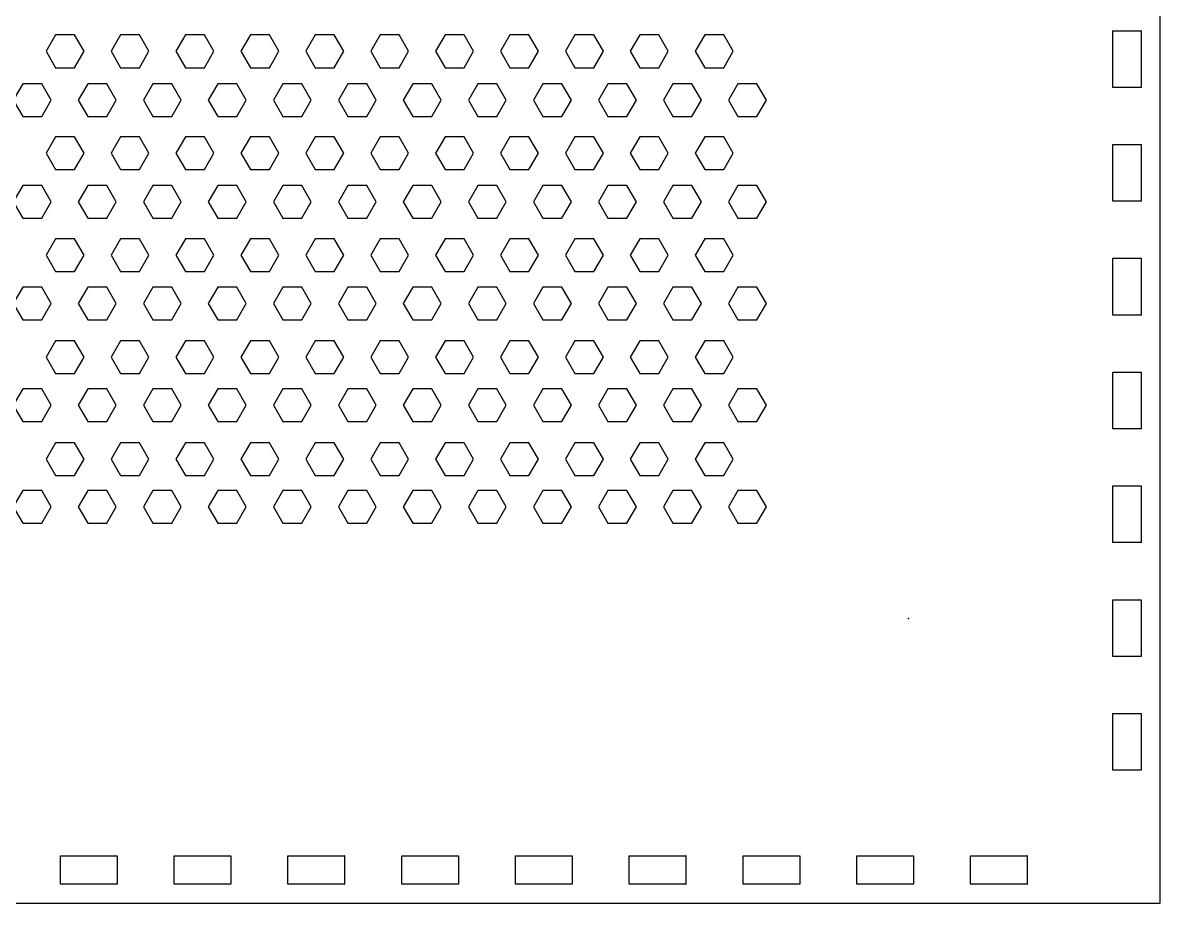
# Model space of a CAD drawing. Header units: millimetres. Extents: x 0 to 382, y -305 to 30.
# Drawn here: x 261.6 to 381.5, y -190 to -97.2 of the extents above; entities that cross this region are included whole.
import ezdxf

# ---------------------------------------------------------------- set-up
doc = ezdxf.new("R2010")
doc.units = ezdxf.units.MM
doc.header["$MEASUREMENT"] = 0
for name, color, linetype in [('boite_babycare v9_Sketch1', 7, 'Continuous'), ('boite_babycare v9_Sketch11', 7, 'Continuous'), ('boite_babycare v9_Sketch3', 7, 'Continuous')]:
    doc.layers.add(name, color=color, linetype=linetype)

msp = doc.modelspace()

# ---------------------------------------------------------------- linework, layer by layer
at = {"layer": 'boite_babycare v9_Sketch1'}
for p, q in [((381.54, -190.01), (381.54, -0.01)), ((376.55, -98.02), (379.53, -98.02)), ((376.55, -104), (376.55, -98.02)), ((379.53, -98.02), (379.53, -101.01)), ((379.53, -101.01), (379.53, -104)), ((379.53, -104), (376.55, -104)), ((376.55, -110.02), (379.53, -110.02)), ((376.55, -116), (376.55, -110.02)), ((379.53, -110.02), (379.53, -113.01)), ((379.53, -113.01), (379.53, -116)), ((379.53, -116), (376.55, -116)), ((376.55, -122.02), (379.53, -122.02)), ((376.55, -128), (376.55, -122.02)), ((379.53, -122.02), (379.53, -125.01)), ((379.53, -125.01), (379.53, -128)), ((379.53, -128), (376.55, -128)), ((376.55, -134.02), (379.53, -134.02)), ((376.55, -140), (376.55, -134.02)), ((379.53, -134.02), (379.53, -137.01)), ((379.53, -137.01), (379.53, -140)), ((379.53, -140), (376.55, -140)), ((376.55, -146.02), (379.53, -146.02)), ((376.55, -152), (376.55, -146.02)), ((379.53, -146.02), (379.53, -149.01)), ((379.53, -149.01), (379.53, -152)), ((379.53, -152), (376.55, -152)), ((376.55, -164), (376.55, -158.02)), ((376.55, -158.02), (379.53, -158.02)), ((379.53, -158.02), (379.53, -161.01)), ((379.53, -161.01), (379.53, -164)), ((379.53, -164), (376.55, -164)), ((376.55, -176), (376.55, -170.02)), ((376.55, -170.02), (379.53, -170.02)), ((379.53, -170.02), (379.53, -173.01)), ((379.53, -173.01), (379.53, -176)), ((379.53, -176), (376.55, -176)), ((265.54, -188.01), (265.54, -185.03)), ((265.54, -185.03), (271.52, -185.03)), ((271.52, -185.03), (271.52, -188.01)), ((277.54, -188.01), (277.54, -185.03)), ((277.54, -185.03), (283.52, -185.03)), ((283.52, -185.03), (283.52, -188.01)), ((289.54, -185.03), (295.52, -185.03)), ((289.54, -188.01), (289.54, -185.03)), ((295.52, -185.03), (295.52, -188.01)), ((301.54, -188.01), (301.54, -185.03)), ((301.54, -185.03), (307.52, -185.03)), ((307.52, -185.03), (307.52, -188.01)), ((313.54, -188.01), (313.54, -185.03)), ((313.54, -185.03), (319.52, -185.03)), ((319.52, -185.03), (319.52, -188.01)), ((325.54, -188.01), (325.54, -185.03)), ((325.54, -185.03), (331.52, -185.03)), ((331.52, -185.03), (331.52, -188.01)), ((337.54, -188.01), (337.54, -185.03)), ((337.54, -185.03), (343.52, -185.03)), ((343.52, -185.03), (343.52, -188.01)), ((349.54, -188.01), (349.54, -185.03)), ((349.54, -185.03), (355.52, -185.03)), ((355.52, -185.03), (355.52, -188.01)), ((361.54, -185.03), (367.52, -185.03)), ((361.54, -188.01), (361.54, -185.03)), ((367.52, -185.03), (367.52, -188.01)), ((268.53, -188.01), (265.54, -188.01)), ((271.52, -188.01), (268.53, -188.01)), ((280.53, -188.01), (277.54, -188.01)), ((283.52, -188.01), (280.53, -188.01)), ((292.53, -188.01), (289.54, -188.01)), ((295.52, -188.01), (292.53, -188.01)), ((304.53, -188.01), (301.54, -188.01)), ((307.52, -188.01), (304.53, -188.01)), ((316.53, -188.01), (313.54, -188.01)), ((319.52, -188.01), (316.53, -188.01)), ((328.53, -188.01), (325.54, -188.01)), ((331.52, -188.01), (328.53, -188.01)), ((340.53, -188.01), (337.54, -188.01)), ((343.52, -188.01), (340.53, -188.01)), ((352.53, -188.01), (349.54, -188.01)), ((355.52, -188.01), (352.53, -188.01)), ((364.53, -188.01), (361.54, -188.01)), ((367.52, -188.01), (364.53, -188.01)), ((191.53, -190.02), (381.53, -190.02))]:
    msp.add_line(p, q, dxfattribs=at)
for points in [[(376.55, -98.02), (376.55, -98.01), (376.54, -98.02), (376.55, -98.02)], [(379.53, -98.02), (379.54, -98.02), (379.53, -98.01), (379.53, -98.02)], [(376.55, -104), (376.54, -104), (376.55, -104.01), (376.55, -104)], [(379.53, -104), (379.53, -104.01), (379.54, -104), (379.53, -104)], [(376.55, -110.02), (376.55, -110.01), (376.54, -110.02), (376.55, -110.02)], [(379.53, -110.02), (379.54, -110.02), (379.53, -110.01), (379.53, -110.02)], [(376.55, -116), (376.54, -116), (376.55, -116.01), (376.55, -116)], [(379.53, -116), (379.53, -116.01), (379.54, -116), (379.53, -116)], [(376.55, -122.02), (376.55, -122.01), (376.54, -122.02), (376.55, -122.02)], [(379.53, -122.02), (379.54, -122.02), (379.53, -122.01), (379.53, -122.02)], [(376.55, -128), (376.54, -128), (376.55, -128.01), (376.55, -128)], [(379.53, -128), (379.53, -128.01), (379.54, -128), (379.53, -128)], [(376.55, -134.02), (376.55, -134.01), (376.54, -134.02), (376.55, -134.02)], [(379.53, -134.02), (379.54, -134.02), (379.53, -134.01), (379.53, -134.02)], [(376.55, -140), (376.54, -140), (376.55, -140.01), (376.55, -140)], [(379.53, -140), (379.53, -140.01), (379.54, -140), (379.53, -140)], [(376.55, -146.02), (376.55, -146.01), (376.54, -146.02), (376.55, -146.02)], [(379.53, -146.02), (379.54, -146.02), (379.53, -146.01), (379.53, -146.02)], [(376.55, -152), (376.54, -152), (376.55, -152.01), (376.55, -152)], [(379.53, -152), (379.53, -152.01), (379.54, -152), (379.53, -152)], [(376.55, -158.02), (376.55, -158.01), (376.54, -158.02), (376.55, -158.02)], [(379.53, -158.02), (379.54, -158.02), (379.53, -158.01), (379.53, -158.02)], [(376.55, -164), (376.54, -164), (376.55, -164.01), (376.55, -164)], [(379.53, -164), (379.53, -164.01), (379.54, -164), (379.53, -164)], [(376.55, -170.02), (376.55, -170.01), (376.54, -170.02), (376.55, -170.02)], [(379.53, -170.02), (379.54, -170.02), (379.53, -170.01), (379.53, -170.02)], [(376.55, -176), (376.54, -176), (376.55, -176.01), (376.55, -176)], [(379.53, -176), (379.53, -176.01), (379.54, -176), (379.53, -176)], [(265.54, -185.03), (265.54, -185.02), (265.53, -185.03), (265.54, -185.03)], [(271.52, -185.03), (271.53, -185.03), (271.52, -185.02), (271.52, -185.03)], [(277.54, -185.03), (277.54, -185.02), (277.53, -185.03), (277.54, -185.03)], [(283.52, -185.03), (283.53, -185.03), (283.52, -185.02), (283.52, -185.03)], [(289.54, -185.03), (289.54, -185.02), (289.53, -185.03), (289.54, -185.03)], [(295.52, -185.03), (295.53, -185.03), (295.52, -185.02), (295.52, -185.03)], [(301.54, -185.03), (301.54, -185.02), (301.53, -185.03), (301.54, -185.03)], [(307.52, -185.03), (307.53, -185.03), (307.52, -185.02), (307.52, -185.03)], [(313.54, -185.03), (313.54, -185.02), (313.53, -185.03), (313.54, -185.03)], [(319.52, -185.03), (319.53, -185.03), (319.52, -185.02), (319.52, -185.03)], [(325.54, -185.03), (325.54, -185.02), (325.53, -185.03), (325.54, -185.03)], [(331.52, -185.03), (331.53, -185.03), (331.52, -185.02), (331.52, -185.03)], [(337.54, -185.03), (337.54, -185.02), (337.53, -185.03), (337.54, -185.03)], [(343.52, -185.03), (343.53, -185.03), (343.52, -185.02), (343.52, -185.03)], [(349.54, -185.03), (349.54, -185.02), (349.53, -185.03), (349.54, -185.03)], [(355.52, -185.03), (355.53, -185.03), (355.52, -185.02), (355.52, -185.03)], [(361.54, -185.03), (361.54, -185.02), (361.53, -185.03), (361.54, -185.03)], [(367.52, -185.03), (367.53, -185.03), (367.52, -185.02), (367.52, -185.03)], [(265.54, -188.01), (265.53, -188.01), (265.54, -188.02), (265.54, -188.01)], [(271.52, -188.01), (271.52, -188.02), (271.53, -188.01), (271.52, -188.01)], [(277.54, -188.01), (277.53, -188.01), (277.54, -188.02), (277.54, -188.01)], [(283.52, -188.01), (283.52, -188.02), (283.53, -188.01), (283.52, -188.01)], [(289.54, -188.01), (289.53, -188.01), (289.54, -188.02), (289.54, -188.01)], [(295.52, -188.01), (295.52, -188.02), (295.53, -188.01), (295.52, -188.01)], [(301.54, -188.01), (301.53, -188.01), (301.54, -188.02), (301.54, -188.01)], [(307.52, -188.01), (307.52, -188.02), (307.53, -188.01), (307.52, -188.01)], [(313.54, -188.01), (313.53, -188.01), (313.54, -188.02), (313.54, -188.01)], [(319.52, -188.01), (319.52, -188.02), (319.53, -188.01), (319.52, -188.01)], [(325.54, -188.01), (325.53, -188.01), (325.54, -188.02), (325.54, -188.01)], [(331.52, -188.01), (331.52, -188.02), (331.53, -188.01), (331.52, -188.01)], [(337.54, -188.01), (337.53, -188.01), (337.54, -188.02), (337.54, -188.01)], [(343.52, -188.01), (343.52, -188.02), (343.53, -188.01), (343.52, -188.01)], [(349.54, -188.01), (349.53, -188.01), (349.54, -188.02), (349.54, -188.01)], [(355.52, -188.01), (355.52, -188.02), (355.53, -188.01), (355.52, -188.01)], [(361.54, -188.01), (361.53, -188.01), (361.54, -188.02), (361.54, -188.01)], [(367.52, -188.01), (367.52, -188.02), (367.53, -188.01), (367.52, -188.01)], [(381.53, -190.02), (381.54, -190.02), (381.54, -190.02), (381.54, -190.01)]]:
    msp.add_open_spline(points, degree=3, dxfattribs=at)
at = {"layer": 'boite_babycare v9_Sketch11'}
for p, q in [((265.04, -98.46), (264.04, -100.19)), ((267.04, -98.46), (265.04, -98.46)), ((268.04, -100.19), (267.04, -98.46)), ((271.88, -98.46), (270.88, -100.19)), ((273.88, -98.46), (271.88, -98.46)), ((274.88, -100.19), (273.88, -98.46)), ((278.73, -98.46), (277.73, -100.19)), ((280.73, -98.46), (278.73, -98.46)), ((281.73, -100.19), (280.73, -98.46)), ((285.58, -98.46), (284.58, -100.19)), ((287.58, -98.46), (285.58, -98.46)), ((288.58, -100.19), (287.58, -98.46)), ((292.42, -98.46), (291.42, -100.19)), ((294.42, -98.46), (292.42, -98.46)), ((295.42, -100.19), (294.42, -98.46)), ((299.27, -98.46), (298.27, -100.19)), ((301.27, -98.46), (299.27, -98.46)), ((302.27, -100.19), (301.27, -98.46)), ((306.12, -98.46), (305.12, -100.19)), ((308.12, -98.46), (306.12, -98.46)), ((309.12, -100.19), (308.12, -98.46)), ((312.96, -98.46), (311.96, -100.19)), ((314.96, -98.46), (312.96, -98.46)), ((315.96, -100.19), (314.96, -98.46)), ((319.81, -98.46), (318.81, -100.19)), ((321.81, -98.46), (319.81, -98.46)), ((322.81, -100.19), (321.81, -98.46)), ((326.65, -98.46), (325.65, -100.19)), ((328.65, -98.46), (326.65, -98.46)), ((329.65, -100.19), (328.65, -98.46)), ((333.5, -98.46), (332.5, -100.19)), ((335.5, -98.46), (333.5, -98.46)), ((336.5, -100.19), (335.5, -98.46)), ((264.04, -100.19), (265.04, -101.92)), ((267.04, -101.92), (268.04, -100.19)), ((270.88, -100.19), (271.88, -101.92)), ((273.88, -101.92), (274.88, -100.19)), ((277.73, -100.19), (278.73, -101.92)), ((280.73, -101.92), (281.73, -100.19)), ((284.58, -100.19), (285.58, -101.92)), ((287.58, -101.92), (288.58, -100.19)), ((291.42, -100.19), (292.42, -101.92)), ((294.42, -101.92), (295.42, -100.19)), ((298.27, -100.19), (299.27, -101.92)), ((301.27, -101.92), (302.27, -100.19)), ((305.12, -100.19), (306.12, -101.92)), ((308.12, -101.92), (309.12, -100.19)), ((311.96, -100.19), (312.96, -101.92)), ((314.96, -101.92), (315.96, -100.19)), ((318.81, -100.19), (319.81, -101.92)), ((321.81, -101.92), (322.81, -100.19)), ((325.65, -100.19), (326.65, -101.92)), ((328.65, -101.92), (329.65, -100.19)), ((332.5, -100.19), (333.5, -101.92)), ((335.5, -101.92), (336.5, -100.19)), ((265.04, -101.92), (267.04, -101.92)), ((271.88, -101.92), (273.88, -101.92)), ((278.73, -101.92), (280.73, -101.92)), ((285.58, -101.92), (287.58, -101.92)), ((292.42, -101.92), (294.42, -101.92)), ((299.27, -101.92), (301.27, -101.92)), ((306.12, -101.92), (308.12, -101.92)), ((312.96, -101.92), (314.96, -101.92)), ((319.81, -101.92), (321.81, -101.92)), ((326.65, -101.92), (328.65, -101.92)), ((333.5, -101.92), (335.5, -101.92)), ((261.57, -103.61), (260.57, -105.34)), ((263.57, -103.61), (261.57, -103.61)), ((264.57, -105.34), (263.57, -103.61)), ((268.43, -103.61), (267.43, -105.34)), ((270.43, -103.61), (268.43, -103.61)), ((271.43, -105.34), (270.43, -103.61)), ((275.29, -103.61), (274.29, -105.34)), ((277.29, -103.61), (275.29, -103.61)), ((278.29, -105.34), (277.29, -103.61)), ((282.14, -103.61), (281.14, -105.34)), ((284.14, -103.61), (282.14, -103.61)), ((285.14, -105.34), (284.14, -103.61)), ((289, -103.61), (288, -105.34)), ((291, -103.61), (289, -103.61)), ((292, -105.34), (291, -103.61)), ((295.86, -103.61), (294.86, -105.34)), ((297.86, -103.61), (295.86, -103.61)), ((298.86, -105.34), (297.86, -103.61)), ((302.71, -103.61), (301.71, -105.34)), ((304.71, -103.61), (302.71, -103.61)), ((305.71, -105.34), (304.71, -103.61)), ((309.57, -103.61), (308.57, -105.34)), ((311.57, -103.61), (309.57, -103.61)), ((312.57, -105.34), (311.57, -103.61)), ((316.43, -103.61), (315.43, -105.34)), ((318.43, -103.61), (316.43, -103.61)), ((319.43, -105.34), (318.43, -103.61)), ((323.29, -103.61), (322.29, -105.34)), ((325.29, -103.61), (323.29, -103.61)), ((326.29, -105.34), (325.29, -103.61)), ((330.14, -103.61), (329.14, -105.34)), ((332.14, -103.61), (330.14, -103.61)), ((333.14, -105.34), (332.14, -103.61)), ((337, -103.61), (336, -105.34)), ((339, -103.61), (337, -103.61)), ((340, -105.34), (339, -103.61)), ((260.57, -105.34), (261.57, -107.07)), ((263.57, -107.07), (264.57, -105.34)), ((267.43, -105.34), (268.43, -107.07)), ((270.43, -107.07), (271.43, -105.34)), ((274.29, -105.34), (275.29, -107.07)), ((277.29, -107.07), (278.29, -105.34)), ((281.14, -105.34), (282.14, -107.07)), ((284.14, -107.07), (285.14, -105.34)), ((288, -105.34), (289, -107.07)), ((291, -107.07), (292, -105.34)), ((294.86, -105.34), (295.86, -107.07)), ((297.86, -107.07), (298.86, -105.34)), ((301.71, -105.34), (302.71, -107.07)), ((304.71, -107.07), (305.71, -105.34)), ((308.57, -105.34), (309.57, -107.07)), ((311.57, -107.07), (312.57, -105.34)), ((315.43, -105.34), (316.43, -107.07)), ((318.43, -107.07), (319.43, -105.34)), ((322.29, -105.34), (323.29, -107.07)), ((325.29, -107.07), (326.29, -105.34)), ((329.14, -105.34), (330.14, -107.07)), ((332.14, -107.07), (333.14, -105.34)), ((336, -105.34), (337, -107.07)), ((339, -107.07), (340, -105.34)), ((261.57, -107.07), (263.57, -107.07)), ((268.43, -107.07), (270.43, -107.07)), ((275.29, -107.07), (277.29, -107.07)), ((282.14, -107.07), (284.14, -107.07)), ((289, -107.07), (291, -107.07)), ((295.86, -107.07), (297.86, -107.07)), ((302.71, -107.07), (304.71, -107.07)), ((309.57, -107.07), (311.57, -107.07)), ((316.43, -107.07), (318.43, -107.07)), ((323.29, -107.07), (325.29, -107.07)), ((330.14, -107.07), (332.14, -107.07)), ((337, -107.07), (339, -107.07)), ((265.04, -109.21), (264.04, -110.94)), ((267.04, -109.21), (265.04, -109.21)), ((268.04, -110.94), (267.04, -109.21)), ((271.88, -109.21), (270.88, -110.94)), ((273.88, -109.21), (271.88, -109.21)), ((274.88, -110.94), (273.88, -109.21)), ((278.73, -109.21), (277.73, -110.94)), ((280.73, -109.21), (278.73, -109.21)), ((281.73, -110.94), (280.73, -109.21)), ((285.58, -109.21), (284.58, -110.94)), ((287.58, -109.21), (285.58, -109.21)), ((288.58, -110.94), (287.58, -109.21)), ((292.42, -109.21), (291.42, -110.94)), ((294.42, -109.21), (292.42, -109.21)), ((295.42, -110.94), (294.42, -109.21)), ((299.27, -109.21), (298.27, -110.94)), ((301.27, -109.21), (299.27, -109.21)), ((302.27, -110.94), (301.27, -109.21)), ((306.12, -109.21), (305.12, -110.94)), ((308.12, -109.21), (306.12, -109.21)), ((309.12, -110.94), (308.12, -109.21)), ((312.96, -109.21), (311.96, -110.94)), ((314.96, -109.21), (312.96, -109.21)), ((315.96, -110.94), (314.96, -109.21)), ((319.81, -109.21), (318.81, -110.94)), ((321.81, -109.21), (319.81, -109.21)), ((322.81, -110.94), (321.81, -109.21)), ((326.65, -109.21), (325.65, -110.94)), ((328.65, -109.21), (326.65, -109.21)), ((329.65, -110.94), (328.65, -109.21)), ((333.5, -109.21), (332.5, -110.94)), ((335.5, -109.21), (333.5, -109.21)), ((336.5, -110.94), (335.5, -109.21)), ((264.04, -110.94), (265.04, -112.67)), ((267.04, -112.67), (268.04, -110.94)), ((270.88, -110.94), (271.88, -112.67)), ((273.88, -112.67), (274.88, -110.94)), ((277.73, -110.94), (278.73, -112.67)), ((280.73, -112.67), (281.73, -110.94)), ((284.58, -110.94), (285.58, -112.67)), ((287.58, -112.67), (288.58, -110.94)), ((291.42, -110.94), (292.42, -112.67)), ((294.42, -112.67), (295.42, -110.94)), ((298.27, -110.94), (299.27, -112.67)), ((301.27, -112.67), (302.27, -110.94)), ((305.12, -110.94), (306.12, -112.67)), ((308.12, -112.67), (309.12, -110.94)), ((311.96, -110.94), (312.96, -112.67)), ((314.96, -112.67), (315.96, -110.94)), ((318.81, -110.94), (319.81, -112.67)), ((321.81, -112.67), (322.81, -110.94)), ((325.65, -110.94), (326.65, -112.67)), ((328.65, -112.67), (329.65, -110.94)), ((332.5, -110.94), (333.5, -112.67)), ((335.5, -112.67), (336.5, -110.94)), ((265.04, -112.67), (267.04, -112.67)), ((271.88, -112.67), (273.88, -112.67)), ((278.73, -112.67), (280.73, -112.67)), ((285.58, -112.67), (287.58, -112.67)), ((292.42, -112.67), (294.42, -112.67)), ((299.27, -112.67), (301.27, -112.67)), ((306.12, -112.67), (308.12, -112.67)), ((312.96, -112.67), (314.96, -112.67)), ((319.81, -112.67), (321.81, -112.67)), ((326.65, -112.67), (328.65, -112.67)), ((333.5, -112.67), (335.5, -112.67)), ((261.57, -114.33), (260.57, -116.06)), ((263.57, -114.33), (261.57, -114.33)), ((264.57, -116.06), (263.57, -114.33)), ((268.43, -114.33), (267.43, -116.06)), ((270.43, -114.33), (268.43, -114.33)), ((271.43, -116.06), (270.43, -114.33)), ((275.29, -114.33), (274.29, -116.06)), ((277.29, -114.33), (275.29, -114.33)), ((278.29, -116.06), (277.29, -114.33)), ((282.14, -114.33), (281.14, -116.06)), ((284.14, -114.33), (282.14, -114.33)), ((285.14, -116.06), (284.14, -114.33)), ((289, -114.33), (288, -116.06)), ((291, -114.33), (289, -114.33)), ((292, -116.06), (291, -114.33)), ((295.86, -114.33), (294.86, -116.06)), ((297.86, -114.33), (295.86, -114.33)), ((298.86, -116.06), (297.86, -114.33)), ((302.71, -114.33), (301.71, -116.06)), ((304.71, -114.33), (302.71, -114.33)), ((305.71, -116.06), (304.71, -114.33)), ((309.57, -114.33), (308.57, -116.06)), ((311.57, -114.33), (309.57, -114.33)), ((312.57, -116.06), (311.57, -114.33)), ((316.43, -114.33), (315.43, -116.06)), ((318.43, -114.33), (316.43, -114.33)), ((319.43, -116.06), (318.43, -114.33)), ((323.29, -114.33), (322.29, -116.06)), ((325.29, -114.33), (323.29, -114.33)), ((326.29, -116.06), (325.29, -114.33)), ((330.14, -114.33), (329.14, -116.06)), ((332.14, -114.33), (330.14, -114.33)), ((333.14, -116.06), (332.14, -114.33)), ((337, -114.33), (336, -116.06)), ((339, -114.33), (337, -114.33)), ((340, -116.06), (339, -114.33)), ((260.57, -116.06), (261.57, -117.79)), ((263.57, -117.79), (264.57, -116.06)), ((267.43, -116.06), (268.43, -117.79)), ((270.43, -117.79), (271.43, -116.06)), ((274.29, -116.06), (275.29, -117.79)), ((277.29, -117.79), (278.29, -116.06)), ((281.14, -116.06), (282.14, -117.79)), ((284.14, -117.79), (285.14, -116.06)), ((288, -116.06), (289, -117.79)), ((291, -117.79), (292, -116.06)), ((294.86, -116.06), (295.86, -117.79)), ((297.86, -117.79), (298.86, -116.06)), ((301.71, -116.06), (302.71, -117.79)), ((304.71, -117.79), (305.71, -116.06)), ((308.57, -116.06), (309.57, -117.79)), ((311.57, -117.79), (312.57, -116.06)), ((315.43, -116.06), (316.43, -117.79)), ((318.43, -117.79), (319.43, -116.06)), ((322.29, -116.06), (323.29, -117.79)), ((325.29, -117.79), (326.29, -116.06)), ((329.14, -116.06), (330.14, -117.79)), ((332.14, -117.79), (333.14, -116.06)), ((336, -116.06), (337, -117.79)), ((339, -117.79), (340, -116.06)), ((261.57, -117.79), (263.57, -117.79)), ((268.43, -117.79), (270.43, -117.79)), ((275.29, -117.79), (277.29, -117.79)), ((282.14, -117.79), (284.14, -117.79)), ((289, -117.79), (291, -117.79)), ((295.86, -117.79), (297.86, -117.79)), ((302.71, -117.79), (304.71, -117.79)), ((309.57, -117.79), (311.57, -117.79)), ((316.43, -117.79), (318.43, -117.79)), ((323.29, -117.79), (325.29, -117.79)), ((330.14, -117.79), (332.14, -117.79)), ((337, -117.79), (339, -117.79)), ((265.04, -119.96), (264.04, -121.69)), ((267.04, -119.96), (265.04, -119.96)), ((268.04, -121.69), (267.04, -119.96)), ((271.88, -119.96), (270.88, -121.69)), ((273.88, -119.96), (271.88, -119.96)), ((274.88, -121.69), (273.88, -119.96)), ((278.73, -119.96), (277.73, -121.69)), ((280.73, -119.96), (278.73, -119.96)), ((281.73, -121.69), (280.73, -119.96)), ((285.58, -119.96), (284.58, -121.69)), ((287.58, -119.96), (285.58, -119.96)), ((288.58, -121.69), (287.58, -119.96)), ((292.42, -119.96), (291.42, -121.69)), ((294.42, -119.96), (292.42, -119.96)), ((295.42, -121.69), (294.42, -119.96)), ((299.27, -119.96), (298.27, -121.69)), ((301.27, -119.96), (299.27, -119.96)), ((302.27, -121.69), (301.27, -119.96)), ((306.12, -119.96), (305.12, -121.69)), ((308.12, -119.96), (306.12, -119.96)), ((309.12, -121.69), (308.12, -119.96)), ((312.96, -119.96), (311.96, -121.69)), ((314.96, -119.96), (312.96, -119.96)), ((315.96, -121.69), (314.96, -119.96)), ((319.81, -119.96), (318.81, -121.69)), ((321.81, -119.96), (319.81, -119.96)), ((322.81, -121.69), (321.81, -119.96)), ((326.65, -119.96), (325.65, -121.69)), ((328.65, -119.96), (326.65, -119.96)), ((329.65, -121.69), (328.65, -119.96)), ((333.5, -119.96), (332.5, -121.69)), ((335.5, -119.96), (333.5, -119.96)), ((336.5, -121.69), (335.5, -119.96)), ((264.04, -121.69), (265.04, -123.42)), ((267.04, -123.42), (268.04, -121.69)), ((270.88, -121.69), (271.88, -123.42)), ((273.88, -123.42), (274.88, -121.69)), ((277.73, -121.69), (278.73, -123.42)), ((280.73, -123.42), (281.73, -121.69)), ((284.58, -121.69), (285.58, -123.42)), ((287.58, -123.42), (288.58, -121.69)), ((291.42, -121.69), (292.42, -123.42)), ((294.42, -123.42), (295.42, -121.69)), ((298.27, -121.69), (299.27, -123.42)), ((301.27, -123.42), (302.27, -121.69)), ((305.12, -121.69), (306.12, -123.42)), ((308.12, -123.42), (309.12, -121.69)), ((311.96, -121.69), (312.96, -123.42)), ((314.96, -123.42), (315.96, -121.69)), ((318.81, -121.69), (319.81, -123.42)), ((321.81, -123.42), (322.81, -121.69)), ((325.65, -121.69), (326.65, -123.42)), ((328.65, -123.42), (329.65, -121.69)), ((332.5, -121.69), (333.5, -123.42)), ((335.5, -123.42), (336.5, -121.69)), ((265.04, -123.42), (267.04, -123.42)), ((271.88, -123.42), (273.88, -123.42)), ((278.73, -123.42), (280.73, -123.42)), ((285.58, -123.42), (287.58, -123.42)), ((292.42, -123.42), (294.42, -123.42)), ((299.27, -123.42), (301.27, -123.42)), ((306.12, -123.42), (308.12, -123.42)), ((312.96, -123.42), (314.96, -123.42)), ((319.81, -123.42), (321.81, -123.42)), ((326.65, -123.42), (328.65, -123.42)), ((333.5, -123.42), (335.5, -123.42)), ((261.57, -125.05), (260.57, -126.78)), ((263.57, -125.05), (261.57, -125.05)), ((264.57, -126.78), (263.57, -125.05)), ((268.43, -125.05), (267.43, -126.78)), ((270.43, -125.05), (268.43, -125.05)), ((271.43, -126.78), (270.43, -125.05)), ((275.29, -125.05), (274.29, -126.78)), ((277.29, -125.05), (275.29, -125.05)), ((278.29, -126.78), (277.29, -125.05)), ((282.14, -125.05), (281.14, -126.78)), ((284.14, -125.05), (282.14, -125.05)), ((285.14, -126.78), (284.14, -125.05)), ((289, -125.05), (288, -126.78)), ((291, -125.05), (289, -125.05)), ((292, -126.78), (291, -125.05)), ((295.86, -125.05), (294.86, -126.78)), ((297.86, -125.05), (295.86, -125.05)), ((298.86, -126.78), (297.86, -125.05)), ((302.71, -125.05), (301.71, -126.78)), ((304.71, -125.05), (302.71, -125.05)), ((305.71, -126.78), (304.71, -125.05)), ((309.57, -125.05), (308.57, -126.78)), ((311.57, -125.05), (309.57, -125.05)), ((312.57, -126.78), (311.57, -125.05)), ((316.43, -125.05), (315.43, -126.78)), ((318.43, -125.05), (316.43, -125.05)), ((319.43, -126.78), (318.43, -125.05)), ((323.29, -125.05), (322.29, -126.78)), ((325.29, -125.05), (323.29, -125.05)), ((326.29, -126.78), (325.29, -125.05)), ((330.14, -125.05), (329.14, -126.78)), ((332.14, -125.05), (330.14, -125.05)), ((333.14, -126.78), (332.14, -125.05)), ((337, -125.05), (336, -126.78)), ((339, -125.05), (337, -125.05)), ((340, -126.78), (339, -125.05)), ((260.57, -126.78), (261.57, -128.52)), ((263.57, -128.52), (264.57, -126.78)), ((267.43, -126.78), (268.43, -128.52)), ((270.43, -128.52), (271.43, -126.78)), ((274.29, -126.78), (275.29, -128.52)), ((277.29, -128.52), (278.29, -126.78)), ((281.14, -126.78), (282.14, -128.52)), ((284.14, -128.52), (285.14, -126.78)), ((288, -126.78), (289, -128.52)), ((291, -128.52), (292, -126.78)), ((294.86, -126.78), (295.86, -128.52)), ((297.86, -128.52), (298.86, -126.78)), ((301.71, -126.78), (302.71, -128.52)), ((304.71, -128.52), (305.71, -126.78)), ((308.57, -126.78), (309.57, -128.52)), ((311.57, -128.52), (312.57, -126.78)), ((315.43, -126.78), (316.43, -128.52)), ((318.43, -128.52), (319.43, -126.78)), ((322.29, -126.78), (323.29, -128.52)), ((325.29, -128.52), (326.29, -126.78)), ((329.14, -126.78), (330.14, -128.52)), ((332.14, -128.52), (333.14, -126.78)), ((336, -126.78), (337, -128.52)), ((339, -128.52), (340, -126.78)), ((261.57, -128.52), (263.57, -128.52)), ((268.43, -128.52), (270.43, -128.52)), ((275.29, -128.52), (277.29, -128.52)), ((282.14, -128.52), (284.14, -128.52)), ((289, -128.52), (291, -128.52)), ((295.86, -128.52), (297.86, -128.52)), ((302.71, -128.52), (304.71, -128.52)), ((309.57, -128.52), (311.57, -128.52)), ((316.43, -128.52), (318.43, -128.52)), ((323.29, -128.52), (325.29, -128.52)), ((330.14, -128.52), (332.14, -128.52)), ((337, -128.52), (339, -128.52)), ((265.04, -130.71), (264.04, -132.44)), ((267.04, -130.71), (265.04, -130.71)), ((268.04, -132.44), (267.04, -130.71)), ((271.88, -130.71), (270.88, -132.44)), ((273.88, -130.71), (271.88, -130.71)), ((274.88, -132.44), (273.88, -130.71)), ((278.73, -130.71), (277.73, -132.44)), ((280.73, -130.71), (278.73, -130.71)), ((281.73, -132.44), (280.73, -130.71)), ((285.58, -130.71), (284.58, -132.44)), ((287.58, -130.71), (285.58, -130.71)), ((288.58, -132.44), (287.58, -130.71)), ((292.42, -130.71), (291.42, -132.44)), ((294.42, -130.71), (292.42, -130.71)), ((295.42, -132.44), (294.42, -130.71)), ((299.27, -130.71), (298.27, -132.44)), ((301.27, -130.71), (299.27, -130.71)), ((302.27, -132.44), (301.27, -130.71)), ((306.12, -130.71), (305.12, -132.44)), ((308.12, -130.71), (306.12, -130.71)), ((309.12, -132.44), (308.12, -130.71)), ((312.96, -130.71), (311.96, -132.44)), ((314.96, -130.71), (312.96, -130.71)), ((315.96, -132.44), (314.96, -130.71)), ((319.81, -130.71), (318.81, -132.44)), ((321.81, -130.71), (319.81, -130.71)), ((322.81, -132.44), (321.81, -130.71)), ((326.65, -130.71), (325.65, -132.44)), ((328.65, -130.71), (326.65, -130.71)), ((329.65, -132.44), (328.65, -130.71)), ((333.5, -130.71), (332.5, -132.44)), ((335.5, -130.71), (333.5, -130.71)), ((336.5, -132.44), (335.5, -130.71)), ((264.04, -132.44), (265.04, -134.17)), ((267.04, -134.17), (268.04, -132.44)), ((270.88, -132.44), (271.88, -134.17)), ((273.88, -134.17), (274.88, -132.44)), ((277.73, -132.44), (278.73, -134.17)), ((280.73, -134.17), (281.73, -132.44)), ((284.58, -132.44), (285.58, -134.17)), ((287.58, -134.17), (288.58, -132.44)), ((291.42, -132.44), (292.42, -134.17)), ((294.42, -134.17), (295.42, -132.44)), ((298.27, -132.44), (299.27, -134.17)), ((301.27, -134.17), (302.27, -132.44)), ((305.12, -132.44), (306.12, -134.17)), ((308.12, -134.17), (309.12, -132.44)), ((311.96, -132.44), (312.96, -134.17)), ((314.96, -134.17), (315.96, -132.44)), ((318.81, -132.44), (319.81, -134.17)), ((321.81, -134.17), (322.81, -132.44)), ((325.65, -132.44), (326.65, -134.17)), ((328.65, -134.17), (329.65, -132.44)), ((332.5, -132.44), (333.5, -134.17)), ((335.5, -134.17), (336.5, -132.44)), ((265.04, -134.17), (267.04, -134.17)), ((271.88, -134.17), (273.88, -134.17)), ((278.73, -134.17), (280.73, -134.17)), ((285.58, -134.17), (287.58, -134.17)), ((292.42, -134.17), (294.42, -134.17)), ((299.27, -134.17), (301.27, -134.17)), ((306.12, -134.17), (308.12, -134.17)), ((312.96, -134.17), (314.96, -134.17)), ((319.81, -134.17), (321.81, -134.17)), ((326.65, -134.17), (328.65, -134.17)), ((333.5, -134.17), (335.5, -134.17)), ((261.57, -135.77), (260.57, -137.51)), ((263.57, -135.77), (261.57, -135.77)), ((264.57, -137.51), (263.57, -135.77)), ((268.43, -135.77), (267.43, -137.51)), ((270.43, -135.77), (268.43, -135.77)), ((271.43, -137.51), (270.43, -135.77)), ((275.29, -135.77), (274.29, -137.51)), ((277.29, -135.77), (275.29, -135.77)), ((278.29, -137.51), (277.29, -135.77)), ((282.14, -135.77), (281.14, -137.51)), ((284.14, -135.77), (282.14, -135.77)), ((285.14, -137.51), (284.14, -135.77)), ((289, -135.77), (288, -137.51)), ((291, -135.77), (289, -135.77)), ((292, -137.51), (291, -135.77)), ((295.86, -135.77), (294.86, -137.51)), ((297.86, -135.77), (295.86, -135.77)), ((298.86, -137.51), (297.86, -135.77)), ((302.71, -135.77), (301.71, -137.51)), ((304.71, -135.77), (302.71, -135.77)), ((305.71, -137.51), (304.71, -135.77)), ((309.57, -135.77), (308.57, -137.51)), ((311.57, -135.77), (309.57, -135.77)), ((312.57, -137.51), (311.57, -135.77)), ((316.43, -135.77), (315.43, -137.51)), ((318.43, -135.77), (316.43, -135.77)), ((319.43, -137.51), (318.43, -135.77)), ((323.29, -135.77), (322.29, -137.51)), ((325.29, -135.77), (323.29, -135.77)), ((326.29, -137.51), (325.29, -135.77)), ((330.14, -135.77), (329.14, -137.51)), ((332.14, -135.77), (330.14, -135.77)), ((333.14, -137.51), (332.14, -135.77)), ((337, -135.77), (336, -137.51)), ((339, -135.77), (337, -135.77)), ((340, -137.51), (339, -135.77)), ((260.57, -137.51), (261.57, -139.24)), ((263.57, -139.24), (264.57, -137.51)), ((267.43, -137.51), (268.43, -139.24)), ((270.43, -139.24), (271.43, -137.51)), ((274.29, -137.51), (275.29, -139.24)), ((277.29, -139.24), (278.29, -137.51)), ((281.14, -137.51), (282.14, -139.24)), ((284.14, -139.24), (285.14, -137.51)), ((288, -137.51), (289, -139.24)), ((291, -139.24), (292, -137.51)), ((294.86, -137.51), (295.86, -139.24)), ((297.86, -139.24), (298.86, -137.51)), ((301.71, -137.51), (302.71, -139.24)), ((304.71, -139.24), (305.71, -137.51)), ((308.57, -137.51), (309.57, -139.24)), ((311.57, -139.24), (312.57, -137.51)), ((315.43, -137.51), (316.43, -139.24)), ((318.43, -139.24), (319.43, -137.51)), ((322.29, -137.51), (323.29, -139.24)), ((325.29, -139.24), (326.29, -137.51)), ((329.14, -137.51), (330.14, -139.24)), ((332.14, -139.24), (333.14, -137.51)), ((336, -137.51), (337, -139.24)), ((339, -139.24), (340, -137.51)), ((261.57, -139.24), (263.57, -139.24)), ((268.43, -139.24), (270.43, -139.24)), ((275.29, -139.24), (277.29, -139.24)), ((282.14, -139.24), (284.14, -139.24)), ((289, -139.24), (291, -139.24)), ((295.86, -139.24), (297.86, -139.24)), ((302.71, -139.24), (304.71, -139.24)), ((309.57, -139.24), (311.57, -139.24)), ((316.43, -139.24), (318.43, -139.24)), ((323.29, -139.24), (325.29, -139.24)), ((330.14, -139.24), (332.14, -139.24)), ((337, -139.24), (339, -139.24)), ((265.04, -141.46), (264.04, -143.19)), ((267.04, -141.46), (265.04, -141.46)), ((268.04, -143.19), (267.04, -141.46)), ((271.88, -141.46), (270.88, -143.19)), ((273.88, -141.46), (271.88, -141.46)), ((274.88, -143.19), (273.88, -141.46)), ((278.73, -141.46), (277.73, -143.19)), ((280.73, -141.46), (278.73, -141.46)), ((281.73, -143.19), (280.73, -141.46)), ((285.58, -141.46), (284.58, -143.19)), ((287.58, -141.46), (285.58, -141.46)), ((288.58, -143.19), (287.58, -141.46)), ((292.42, -141.46), (291.42, -143.19)), ((294.42, -141.46), (292.42, -141.46)), ((295.42, -143.19), (294.42, -141.46)), ((299.27, -141.46), (298.27, -143.19)), ((301.27, -141.46), (299.27, -141.46)), ((302.27, -143.19), (301.27, -141.46)), ((306.12, -141.46), (305.12, -143.19)), ((308.12, -141.46), (306.12, -141.46)), ((309.12, -143.19), (308.12, -141.46)), ((312.96, -141.46), (311.96, -143.19)), ((314.96, -141.46), (312.96, -141.46)), ((315.96, -143.19), (314.96, -141.46)), ((319.81, -141.46), (318.81, -143.19)), ((321.81, -141.46), (319.81, -141.46)), ((322.81, -143.19), (321.81, -141.46)), ((326.65, -141.46), (325.65, -143.19)), ((328.65, -141.46), (326.65, -141.46)), ((329.65, -143.19), (328.65, -141.46)), ((333.5, -141.46), (332.5, -143.19)), ((335.5, -141.46), (333.5, -141.46)), ((336.5, -143.19), (335.5, -141.46)), ((264.04, -143.19), (265.04, -144.92)), ((267.04, -144.92), (268.04, -143.19)), ((270.88, -143.19), (271.88, -144.92)), ((273.88, -144.92), (274.88, -143.19)), ((277.73, -143.19), (278.73, -144.92)), ((280.73, -144.92), (281.73, -143.19)), ((284.58, -143.19), (285.58, -144.92)), ((287.58, -144.92), (288.58, -143.19)), ((291.42, -143.19), (292.42, -144.92)), ((294.42, -144.92), (295.42, -143.19)), ((298.27, -143.19), (299.27, -144.92)), ((301.27, -144.92), (302.27, -143.19)), ((305.12, -143.19), (306.12, -144.92)), ((308.12, -144.92), (309.12, -143.19)), ((311.96, -143.19), (312.96, -144.92)), ((314.96, -144.92), (315.96, -143.19)), ((318.81, -143.19), (319.81, -144.92)), ((321.81, -144.92), (322.81, -143.19)), ((325.65, -143.19), (326.65, -144.92)), ((328.65, -144.92), (329.65, -143.19)), ((332.5, -143.19), (333.5, -144.92)), ((335.5, -144.92), (336.5, -143.19)), ((265.04, -144.92), (267.04, -144.92)), ((271.88, -144.92), (273.88, -144.92)), ((278.73, -144.92), (280.73, -144.92)), ((285.58, -144.92), (287.58, -144.92)), ((292.42, -144.92), (294.42, -144.92)), ((299.27, -144.92), (301.27, -144.92)), ((306.12, -144.92), (308.12, -144.92)), ((312.96, -144.92), (314.96, -144.92)), ((319.81, -144.92), (321.81, -144.92)), ((326.65, -144.92), (328.65, -144.92)), ((333.5, -144.92), (335.5, -144.92)), ((261.57, -146.5), (260.57, -148.23)), ((263.57, -146.5), (261.57, -146.5)), ((264.57, -148.23), (263.57, -146.5)), ((268.43, -146.5), (267.43, -148.23)), ((270.43, -146.5), (268.43, -146.5)), ((271.43, -148.23), (270.43, -146.5)), ((275.29, -146.5), (274.29, -148.23)), ((277.29, -146.5), (275.29, -146.5)), ((278.29, -148.23), (277.29, -146.5)), ((282.14, -146.5), (281.14, -148.23)), ((284.14, -146.5), (282.14, -146.5)), ((285.14, -148.23), (284.14, -146.5)), ((289, -146.5), (288, -148.23)), ((291, -146.5), (289, -146.5)), ((292, -148.23), (291, -146.5)), ((295.86, -146.5), (294.86, -148.23)), ((297.86, -146.5), (295.86, -146.5)), ((298.86, -148.23), (297.86, -146.5)), ((302.71, -146.5), (301.71, -148.23)), ((304.71, -146.5), (302.71, -146.5)), ((305.71, -148.23), (304.71, -146.5)), ((309.57, -146.5), (308.57, -148.23)), ((311.57, -146.5), (309.57, -146.5)), ((312.57, -148.23), (311.57, -146.5)), ((316.43, -146.5), (315.43, -148.23)), ((318.43, -146.5), (316.43, -146.5)), ((319.43, -148.23), (318.43, -146.5)), ((323.29, -146.5), (322.29, -148.23)), ((325.29, -146.5), (323.29, -146.5)), ((326.29, -148.23), (325.29, -146.5)), ((330.14, -146.5), (329.14, -148.23)), ((332.14, -146.5), (330.14, -146.5)), ((333.14, -148.23), (332.14, -146.5)), ((337, -146.5), (336, -148.23)), ((339, -146.5), (337, -146.5)), ((340, -148.23), (339, -146.5)), ((260.57, -148.23), (261.57, -149.96)), ((263.57, -149.96), (264.57, -148.23)), ((267.43, -148.23), (268.43, -149.96)), ((270.43, -149.96), (271.43, -148.23)), ((274.29, -148.23), (275.29, -149.96)), ((277.29, -149.96), (278.29, -148.23)), ((281.14, -148.23), (282.14, -149.96)), ((284.14, -149.96), (285.14, -148.23)), ((288, -148.23), (289, -149.96)), ((291, -149.96), (292, -148.23)), ((294.86, -148.23), (295.86, -149.96)), ((297.86, -149.96), (298.86, -148.23)), ((301.71, -148.23), (302.71, -149.96)), ((304.71, -149.96), (305.71, -148.23)), ((308.57, -148.23), (309.57, -149.96)), ((311.57, -149.96), (312.57, -148.23)), ((315.43, -148.23), (316.43, -149.96)), ((318.43, -149.96), (319.43, -148.23)), ((322.29, -148.23), (323.29, -149.96)), ((325.29, -149.96), (326.29, -148.23)), ((329.14, -148.23), (330.14, -149.96)), ((332.14, -149.96), (333.14, -148.23)), ((336, -148.23), (337, -149.96)), ((339, -149.96), (340, -148.23)), ((261.57, -149.96), (263.57, -149.96)), ((268.43, -149.96), (270.43, -149.96)), ((275.29, -149.96), (277.29, -149.96)), ((282.14, -149.96), (284.14, -149.96)), ((289, -149.96), (291, -149.96)), ((295.86, -149.96), (297.86, -149.96)), ((302.71, -149.96), (304.71, -149.96)), ((309.57, -149.96), (311.57, -149.96)), ((316.43, -149.96), (318.43, -149.96)), ((323.29, -149.96), (325.29, -149.96)), ((330.14, -149.96), (332.14, -149.96)), ((337, -149.96), (339, -149.96))]:
    msp.add_line(p, q, dxfattribs=at)
at = {"layer": 'boite_babycare v9_Sketch3'}
msp.add_point((355, -160), dxfattribs=at)

doc.saveas('drawing.dxf')
